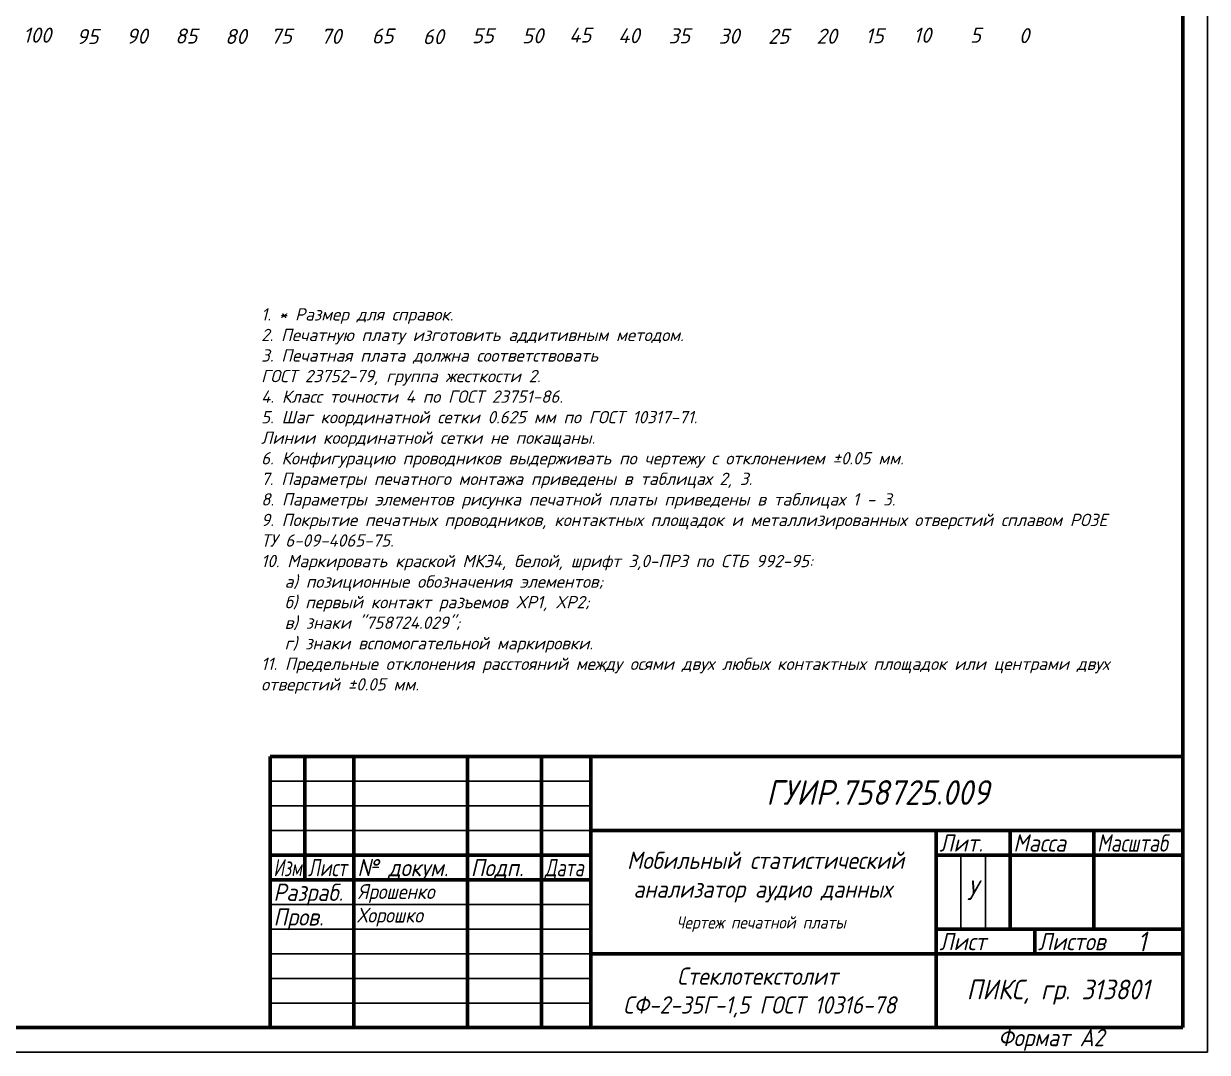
# Model space of a CAD drawing. Header units: millimetres. Extents: x -578 to 740, y 82 to 629.
# Drawn here: x 499.5 to 739.5, y 82 to 290.6 of the extents above; entities that cross this region are included whole.
import ezdxf

# ---------------------------------------------------------------- set-up
doc = ezdxf.new("R2010")
doc.units = ezdxf.units.MM
doc.header["$LTSCALE"] = 0.5
doc.layers.get('0').update_dxf_attribs({"lineweight": 60})
doc.layers.get('Defpoints').update_dxf_attribs({"color": 5})
doc.layers.add('4-текст', color=7, linetype='Continuous', true_color=0x00ad00)
doc.layers.add('НАДПИСИ', color=7, linetype='Continuous')
doc.styles.add('MyStyle', font='isocpeur.ttf', dxfattribs={"oblique": 15})
doc.styles.get("Standard").update_dxf_attribs({"font": 'isocpeui.ttf', "width": 0.9})

msp = doc.modelspace()

# ---------------------------------------------------------------- linework, layer by layer
for p, q in [((734.51, 87.05), (734.51, 497.05)), ((684.51, 127.05), (684.51, 122.05)), ((734.51, 87.05), (162.51, 87.05))]:
    msp.add_line(p, q)
at = {"lineweight": 60}
for p, q in [((734.51, 142.05), (549.51, 142.05)), ((549.51, 87.05), (549.51, 142.05)), ((556.51, 142.05), (556.51, 117.05)), ((566.51, 87.05), (566.51, 142.05)), ((589.51, 142.05), (589.51, 87.05)), ((604.51, 87.05), (604.51, 142.05)), ((614.51, 142.05), (614.51, 87.05)), ((614.51, 127.05), (734.51, 127.05)), ((684.51, 87.05), (684.51, 127.05)), ((699.51, 127.05), (699.51, 107.05)), ((716.51, 107.05), (716.51, 127.05)), ((549.51, 122.05), (614.51, 122.05)), ((684.51, 122.05), (734.51, 122.05)), ((549.51, 117.05), (614.51, 117.05)), ((684.51, 107.05), (734.51, 107.05)), ((704.51, 102.05), (704.51, 107.05)), ((614.51, 102.05), (734.51, 102.05))]:
    msp.add_line(p, q, dxfattribs=at)
at = {"lineweight": -3}
for p, q in [((549.51, 137.05), (614.51, 137.05)), ((549.51, 132.05), (614.51, 132.05)), ((549.51, 127.05), (614.51, 127.05)), ((689.51, 107.05), (689.51, 122.05)), ((694.51, 122.05), (694.51, 107.05)), ((549.51, 112.05), (614.51, 112.05)), ((549.51, 107.05), (614.51, 107.05)), ((549.51, 102.05), (614.51, 102.05)), ((549.51, 97.05), (614.51, 97.05)), ((549.51, 92.05), (614.51, 92.05))]:
    msp.add_line(p, q, dxfattribs=at)
at = {"layer": 'Defpoints'}
for p, q in [((739.51, 502.05), (739.51, 82.05)), ((739.51, 82.05), (142.51, 82.05))]:
    msp.add_line(p, q, dxfattribs=at)

# ---------------------------------------------------------------- texts
for s, height, p in [('100', 3.048, (499.42, 286.77)), ('95', 3.048, (510.26, 286.48)), ('90', 3.048, (520.36, 286.57)), ('85', 3.048, (530.24, 286.59)), ('80', 3.048, (540.37, 286.5)), ('75', 3.048, (549.58, 286.57)), ('70', 3.048, (559.76, 286.53)), ('65', 3.048, (570.1, 286.6)), ('60', 3.048, (580.44, 286.46)), ('55', 3.048, (590.41, 286.66)), ('50', 3.048, (600.59, 286.64)), ('45', 3.048, (610.12, 286.79)), ('40', 3.048, (620.05, 286.66)), ('35', 3.048, (630.29, 286.63)), ('30', 3.048, (640.44, 286.57)), ('25', 3.048, (650.44, 286.53)), ('20', 3.048, (660.26, 286.55)), ('15', 3.048, (670.16, 286.64)), ('10', 3.048, (679.91, 286.76)), ('5', 3.05, (691.41, 286.76)), ('0', 3.05, (701.31, 286.67))]:
    msp.add_text(s, height=height).set_placement(p)
at = {"lineweight": -3, "width": 0.9}
msp.add_text('Формат А2', height=3.5, dxfattribs=at).set_placement((697.11, 83.29))
at = {"color": 0, "linetype": 'ByBlock', "lineweight": -2, "ltscale": 5}
for s, width, gutter_width, insert, char_height, attachment_point in [('ГУИР.758725.009', 96.4839, 1, (650.09, 137.23), 5, 1), ('Ярошенко', 10.4749, 15, (567.32, 116.14), 3, 1), ('У', 6.4314, 15, (690.75, 116.92), 4, 1), ('Хорошко', 19.4045, 15, (567.13, 111.36), 3, 1), ('Чертеж печатной платы', 71.4423, 1, (649.05, 108.05), 2.5, 5), ('1', 6.4314, 15, (725.36, 106.51), 4, 1), ('ПИКС, гр. 313801', 50.7173, 1, (690.73, 96.79), 4, 1)]:
    msp.add_mtext_dynamic_manual_height_columns(s, width=width, gutter_width=gutter_width, heights=[0], dxfattribs=dict(at, insert=insert, char_height=char_height, attachment_point=attachment_point))
at = {"insert": (621.19, 122.73), "char_height": 3.5, "attachment_point": 1}
msp.add_mtext_dynamic_manual_height_columns('\\pi0.68128;Мобильный статистический \\P\\pi1.9604;анализатор аудио данных', width=57.9647, gutter_width=50, heights=[0], dxfattribs=at)
at = {"lineweight": -3, "insert": (620.12, 99.24), "char_height": 3.5, "attachment_point": 1}
msp.add_mtext_dynamic_manual_height_columns('\\pi11.894;Стеклотекстолит\\P\\pi0.96452;СФ-2-35Г-1,5 ГОСТ 10316-78', width=59.9129, gutter_width=50, heights=[0], dxfattribs=at)
at = {"layer": '4-текст', "lineweight": -3}
for s, width, p in [('Лит.', 0.9, (685.18, 122.75)), ('Масса', 0.9, (700.18, 122.75)), ('Масштаб', 0.8, (717.18, 122.75)), ('Изм.', 0.7, (550.18, 117.75)), ('Лист', 0.75, (557.18, 117.75)), ('№ докум.', 0.9, (567.18, 117.75)), ('Подп.', 0.9, (590.18, 117.75)), ('Дата', 0.75, (605.18, 117.75)), ('Разраб.', 0.9, (550.18, 112.75)), ('Пров.', 0.9, (550.18, 107.75)), ('Лист', 0.9, (685.18, 102.75)), ('Листов', 0.9, (705.18, 102.75))]:
    msp.add_text(s, height=3.5, dxfattribs=dict(at, width=width)).set_placement(p)
at = {"layer": 'НАДПИСИ', "color": 7, "lineweight": 30, "insert": (547.68, 154.73), "char_height": 2.5, "width": 175.1077, "attachment_point": 7, "style": 'MyStyle'}
msp.add_mtext('{\\C256;\\P1. * Размер для справок.\\P2. Печатную плату изготовить аддитивным методом.\\P3. Печатная плата должна соответствовать^JГОСТ 23752-79, группа жесткости 2.\\P4. Класс точности 4 по ГОСТ 23751-86.\\P5. Шаг координатной сетки 0.625 мм по ГОСТ 10317-71.^JЛинии координатной сетки не покащаны.\\P6. Конфигурацию проводников выдерживать по чертежу с отклонением ±0.05 мм. \\P7. Параметры печатного монтажа приведены в таблицах 2, 3.\\P8. Параметры элементов рисунка печатной платы приведены в таблицах 1 - 3.\\P9. Покрытие печатных проводников, контактных площадок и металлизированных отверстий сплавом РОЗЕ ТУ 6-09-4065-75.\\P10. Маркировать краской МКЭ4, белой, шрифт 3,0-ПР3 по СТБ 992-95:\\P   а) позиционные обозначения элементов;\\P   б) первый контакт разъемов XP1, XP2;\\P   в) знаки "758724.029";\\P   г) знаки вспомогательной маркировки.\\P11. Предельные отклонения расстояний между осями двух любых контактных площадок или центрами двух отверстий ±0.05 мм.}', dxfattribs=at)

doc.saveas('drawing.dxf')
